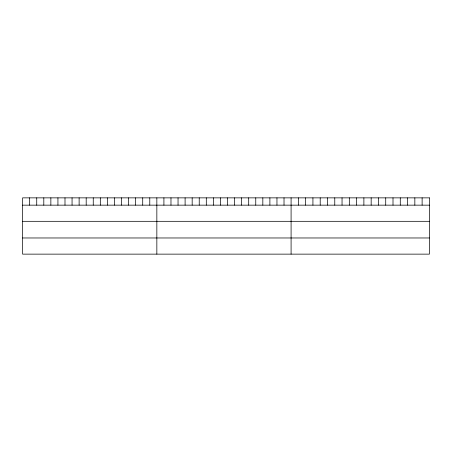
<?xml version="1.0" encoding="UTF-8"?>
<svg xmlns="http://www.w3.org/2000/svg" width="452" height="452" viewBox="0 0 452 452"><rect width="100%" height="100%" fill="white"/><g stroke="black" fill="none" stroke-linecap="round" stroke-linejoin="round"><path stroke-width="0.68" d="M22.6 205.151L429.4 205.151M22.6 221.316L429.4 221.316M22.6 237.972L429.4 237.972M422.123 197.863L422.123 205.151M414.84 197.863L414.84 205.151M407.563 197.863L407.563 205.151M400.28 197.863L400.28 205.151M393.003 197.863L393.003 205.151M385.72 197.863L385.72 205.151M378.443 197.863L378.443 205.151M371.165 197.863L371.165 205.151M363.883 197.863L363.883 205.151M356.605 197.863L356.605 205.151M349.323 197.863L349.323 205.151M342.045 197.863L342.045 205.151M334.768 197.863L334.768 205.151M327.485 197.863L327.485 205.151M320.208 197.863L320.208 205.151M312.925 197.863L312.925 205.151M305.648 197.863L305.648 205.151M298.365 197.863L298.365 205.151M291.088 197.863L291.088 254.137M284.02 197.863L284.02 205.151M276.957 197.863L276.957 205.151M269.889 197.863L269.889 205.151M262.827 197.863L262.827 205.151M255.759 197.863L255.759 205.151M248.696 197.863L248.696 205.151M241.628 197.863L241.628 205.151M234.565 197.863L234.565 205.151M227.497 197.863L227.497 205.151M220.435 197.863L220.435 205.151M213.367 197.863L213.367 205.151M206.304 197.863L206.304 205.151M199.236 197.863L199.236 205.151M192.173 197.863L192.173 205.151M185.105 197.863L185.105 205.151M178.043 197.863L178.043 205.151M170.975 197.863L170.975 205.151M163.912 197.863L163.912 205.151M156.844 197.863L156.844 254.137M149.776 197.863L149.776 205.151M142.713 197.863L142.713 205.151M135.645 197.863L135.645 205.151M128.583 197.863L128.583 205.151M121.515 197.863L121.515 205.151M114.452 197.863L114.452 205.151M107.384 197.863L107.384 205.151M100.321 197.863L100.321 205.151M93.253 197.863L93.253 205.151M86.191 197.863L86.191 205.151M79.123 197.863L79.123 205.151M72.06 197.863L72.06 205.151M64.992 197.863L64.992 205.151M57.929 197.863L57.929 205.151M50.861 197.863L50.861 205.151M43.799 197.863L43.799 205.151M36.731 197.863L36.731 205.151M29.668 197.863L29.668 205.151M429.4 197.863L22.6 197.863L22.6 254.137L429.4 254.137L429.4 197.863"/></g></svg>
